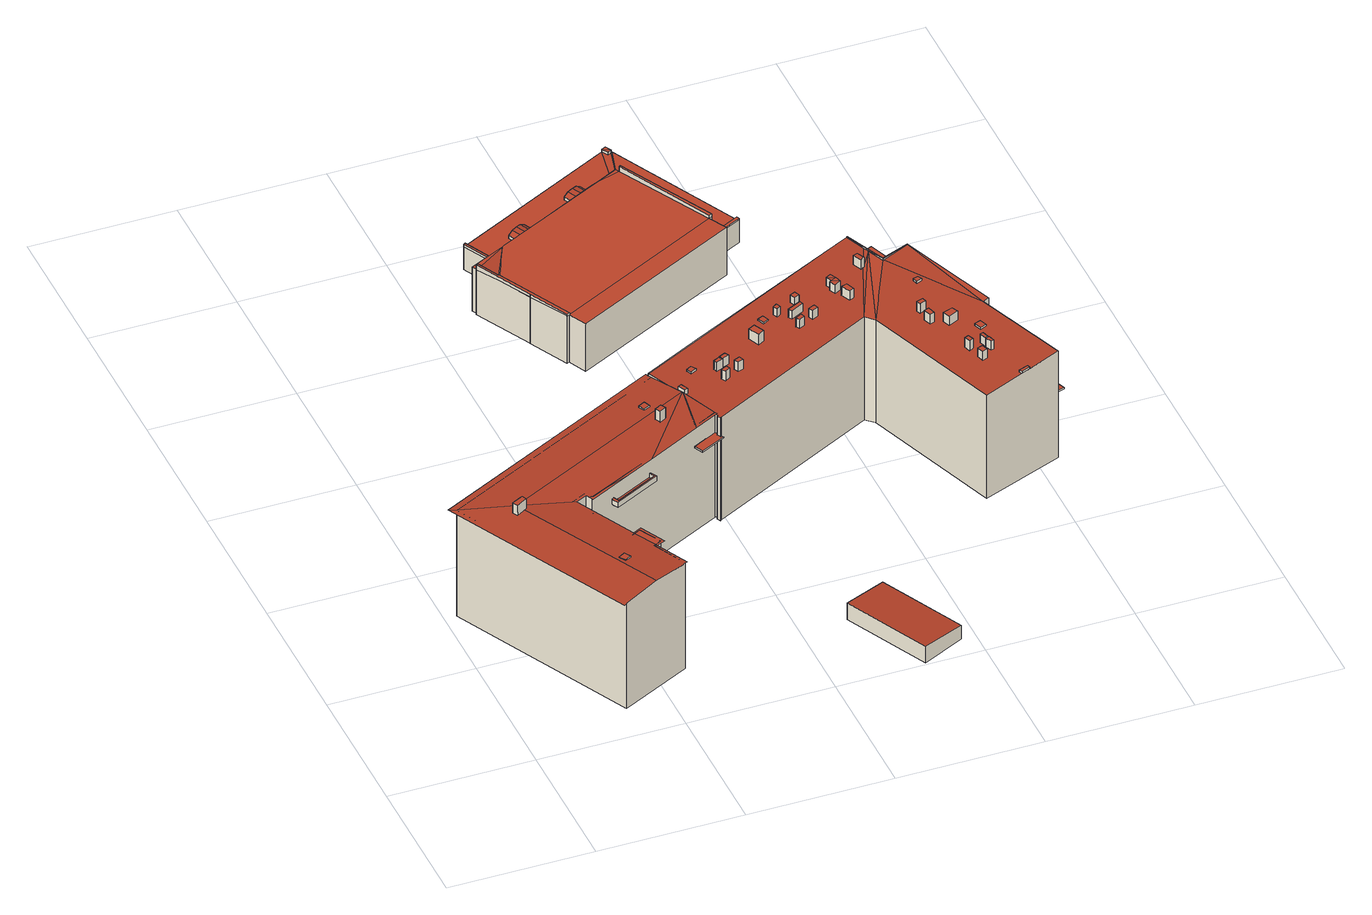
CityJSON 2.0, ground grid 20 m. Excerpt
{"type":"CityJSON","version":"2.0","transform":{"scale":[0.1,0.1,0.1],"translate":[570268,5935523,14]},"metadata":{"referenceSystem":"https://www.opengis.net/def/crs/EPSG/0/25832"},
"CityObjects":{
"building1":{"type":"Building","attributes":{"Grundfläche 2D":"578.114918","Grundhöhe NN":"14.857"},"children":["building1-1","building1-2","building1-3","building1-4","building1-5","building1-6","building1-7"],"geometry":[{"type":"Solid","lod":"3","boundaries":[[[[0,1,2,3,4,5]],[[6,7,8,9,10,11,3,2,1,0,12,13,14]],[[15,16,17,14,13,12,18,19,20]],[[21,16,15,20,22,23]],[[24,21,22,25,26]],[[23,22,21]],[[27,28,29,30,31,32,14,17,16]],[[33,34,35,8,7,6,14,32,31]],[[36,10,37,38]],[[39,40,41,42]],[[40,2,36,38,41]],[[43,1,39,42,44]],[[13,43,44,45]],[[46,13,45,47]],[[48,46,47,49]],[[48,49,50,51,52,26,23,15]],[[53,54,55,28,27,16,21,24,26,52,51,50,56,57]],[[58,32,59,60,28,55,61]],[[62,63,35,64,65,58,61,66]],[[10,9,8,35,63,37]],[[45,44,42,41,38,37,63,62,66,61,55,54,53,57,56,50,49,47]],[[31,32,58,65,64,35,34,33]],[[10,36,2,3,11]],[[2,40,39,1,0,5,4,3]],[[12,0,1,43,13]],[[15,20,19,18,12,13,46,48]],[[25,22,20,15,23,26]],[[60,59,32,31,30,29,28]]]],"semantics":{"surfaces":[{"type":"RoofSurface"},{"type":"WallSurface"},{"type":"GroundSurface"}],"values":[[0,0,0,0,0,0,0,0,1,1,1,1,1,1,1,1,1,1,1,1,2,0,0,0,0,0,0,0]]}}]},
"building1-1":{"type":"BuildingInstallation","parents":["building1"],"geometry":[{"type":"MultiSurface","lod":"3","boundaries":[[[67,68,69,70]],[[70,69,71,72]],[[67,70,72,73]],[[68,67,73,74]],[[69,68,74,71]]],"semantics":{"surfaces":[{"type":"RoofSurface"},{"type":"WallSurface"}],"values":[0,1,1,1,1]}}]},
"building1-2":{"type":"BuildingInstallation","parents":["building1"],"geometry":[{"type":"MultiSurface","lod":"3","boundaries":[[[75,76,77,78]],[[79,80,78,77]],[[75,78,80,81]],[[81,82,76,75]],[[77,76,82,79]]],"semantics":{"surfaces":[{"type":"RoofSurface"},{"type":"WallSurface"}],"values":[0,1,1,1,1]}}]},
"building1-3":{"type":"BuildingInstallation","parents":["building1"],"geometry":[{"type":"MultiSurface","lod":"3","boundaries":[[[83,84,85,86]],[[86,85,87,88]],[[83,86,88,89]],[[84,83,89,90]],[[85,84,90,87]]],"semantics":{"surfaces":[{"type":"RoofSurface"},{"type":"WallSurface"}],"values":[0,1,1,1,1]}}]},
"building1-4":{"type":"BuildingInstallation","parents":["building1"],"geometry":[{"type":"MultiSurface","lod":"3","boundaries":[[[91,92,93,94,95]],[[96,6,92,91]],[[93,92,6,97]],[[97,98,94,93]],[[98,99,100,95,94]],[[91,95,100,96]]],"semantics":{"surfaces":[{"type":"RoofSurface"},{"type":"WallSurface"}],"values":[0,1,1,1,1,1]}}]},
"building1-5":{"type":"BuildingInstallation","parents":["building1"],"geometry":[{"type":"MultiSurface","lod":"3","boundaries":[[[101,102,103,104,105,106,107,108,109]],[[110,101,109,111,112]],[[113,105,104,114,115]],[[102,101,110,116]],[[103,102,116,117]],[[117,114,104,103]],[[118,119,107,106,105,113]],[[107,119,120,108]],[[108,120,111,109]],[[120,119,118,113,115,121,122,112,111]]],"semantics":{"surfaces":[{"type":"RoofSurface"},{"type":"WallSurface"},{"type":"OuterCeilingSurface"}],"values":[0,1,1,1,1,1,1,1,1,2]}}]},
"building1-6":{"type":"BuildingInstallation","parents":["building1"],"geometry":[{"type":"MultiSurface","lod":"3","boundaries":[[[110,114,117,116]],[[110,112,115,114]],[[112,122,121,115]]],"semantics":{"surfaces":[{"type":"RoofSurface"},{"type":"WallSurface"},{"type":"OuterCeilingSurface"}],"values":[0,1,2]}}]},
"building1-7":{"type":"BuildingInstallation","parents":["building1"],"geometry":[{"type":"MultiSurface","lod":"3","boundaries":[[[123,124,125,126,127,128,129,52,130,131]],[[132,128,127,126,133,134]],[[135,136,131,130]],[[123,131,136,137]],[[124,123,137,138]],[[125,124,138,139]],[[126,125,139,133]],[[51,52,129,128,132,140]],[[130,52,51,135]],[[139,138,137,136,135,51,140,132,134,133]]],"semantics":{"surfaces":[{"type":"RoofSurface"},{"type":"WallSurface"},{"type":"OuterCeilingSurface"}],"values":[0,1,1,1,1,1,1,1,1,2]}}]},
"building2":{"type":"Building","attributes":{"Grundfläche 2D":"87.065187","Grundhöhe NN":"14.496"},"geometry":[{"type":"Solid","lod":"3","boundaries":[[[[141,142,143,144]],[[145,146,144,143]],[[146,147,141,144]],[[147,148,142,141]],[[148,145,143,142]],[[148,147,146,145]]]],"semantics":{"surfaces":[{"type":"RoofSurface"},{"type":"WallSurface"},{"type":"GroundSurface"}],"values":[[0,1,1,1,1,2]]}}]},
"building3":{"type":"Building","attributes":{"Grundfläche 2D":"756.287061","Grundhöhe NN":"15.352"},"children":["building3-1","building3-2","building3-3","building3-4","building3-5","building3-6"],"geometry":[{"type":"Solid","lod":"3","boundaries":[[[[149,150,151,152]],[[152,153,154,149]],[[154,153,155,156]],[[157,156,155,158]],[[159,160,161,162,163,164]],[[165,163,162]],[[166,159,164]],[[167,159,166,168,169,170]],[[171,172,173,174,175,176,177,178,179,180,170,169,181]],[[182,183,184,185]],[[186,187,188,189,190,191,192,193,194,195,182,185,196,197,198,199,200,201]],[[200,202,201]],[[203,191,190,189]],[[204,205,189]],[[203,189,205,206,207,208,191]],[[157,158,177,176]],[[154,156,157,176,175,150,149]],[[151,150,175,174]],[[162,161,209,210]],[[165,162,210,211]],[[163,165,211,212]],[[164,163,212,213]],[[166,164,213,214]],[[168,166,214,215]],[[216,171,181,169,168,215,217]],[[172,171,216,218]],[[183,182,219,220]],[[184,183,220,221]],[[185,184,221,222]],[[196,185,222,223]],[[159,199,198,197,196,223,209,161,160]],[[199,159,167,200]],[[200,167,170,202]],[[179,178,177,158,155,153,152,151,174,173,172,218,224,204,189,188,187,186,201,202,170,180]],[[205,204,224,225]],[[206,205,225,226]],[[192,191,208,207,206,226,227]],[[193,192,227,228]],[[195,194,193,228,229]],[[182,195,229,219]],[[216,217,215,214,213,212,211,210,209,223,222,221,220,219,229,228,227,226,225,224,218]]]],"semantics":{"surfaces":[{"type":"RoofSurface"},{"type":"WallSurface"},{"type":"GroundSurface"}],"values":[[0,0,0,0,0,0,0,0,0,0,0,0,0,0,0,1,1,1,1,1,1,1,1,1,1,1,1,1,1,1,1,1,1,1,1,1,1,1,1,1,2]]}}]},
"building3-1":{"type":"BuildingInstallation","parents":["building3"],"geometry":[{"type":"MultiSurface","lod":"3","boundaries":[[[230,231,232]],[[231,233,232]],[[230,232,166,168]],[[231,230,168,169]],[[233,231,169,234]],[[232,233,234,166]]],"semantics":{"surfaces":[{"type":"RoofSurface"},{"type":"WallSurface"}],"values":[0,0,1,1,1,1]}}]},
"building3-2":{"type":"BuildingInstallation","parents":["building3"],"geometry":[{"type":"MultiSurface","lod":"3","boundaries":[[[235,236,237,238]],[[238,237,239,240]],[[239,241,242,240]],[[241,243,244,242]],[[245,178,236,235]],[[236,178,179,180,243,241,239,237]],[[244,243,180,246]],[[240,242,244,246,245,235,238]]],"semantics":{"surfaces":[{"type":"RoofSurface"},{"type":"WallSurface"}],"values":[0,0,0,0,1,1,1,1]}}]},
"building3-3":{"type":"BuildingInstallation","parents":["building3"],"geometry":[{"type":"MultiSurface","lod":"3","boundaries":[[[247,248,249,250,251]],[[185,196,247,251]],[[247,196,197,198,199,249,248]],[[199,200,250,249]],[[200,252,185,251,250]]],"semantics":{"surfaces":[{"type":"RoofSurface"},{"type":"WallSurface"}],"values":[0,1,1,1,1]}}]},
"building3-4":{"type":"BuildingInstallation","parents":["building3"],"geometry":[{"type":"MultiSurface","lod":"3","boundaries":[[[253,254,255,256,257,258,259,260,261]],[[208,191,192,261,260,206,207]],[[192,193,253,261]],[[194,195,254,253,193]],[[195,182,262,256,255,254]],[[262,263,190,257,256]],[[257,190,203,258]],[[264,259,258,203,265]],[[264,205,206,260,259]]],"semantics":{"surfaces":[{"type":"RoofSurface"},{"type":"WallSurface"}],"values":[0,1,1,1,1,1,1,1,1]}}]},
"building3-5":{"type":"BuildingInstallation","parents":["building3"],"geometry":[{"type":"MultiSurface","lod":"3","boundaries":[[[266,267,268,269]],[[161,162,267,266]],[[162,165,268,267]],[[268,165,163,160,269]],[[160,161,266,269]]],"semantics":{"surfaces":[{"type":"RoofSurface"},{"type":"WallSurface"}],"values":[0,1,1,1,1]}}]},
"building3-6":{"type":"BuildingInstallation","parents":["building3"],"geometry":[{"type":"MultiSurface","lod":"3","boundaries":[[[270,271,272,273]],[[173,181,273,272]],[[181,171,270,273]],[[171,172,271,270]],[[172,173,272,271]]],"semantics":{"surfaces":[{"type":"RoofSurface"},{"type":"WallSurface"}],"values":[0,1,1,1,1]}}]},
"building4":{"type":"Building","attributes":{"Grundfläche 2D":"745.937312","Grundhöhe NN":"15.129"},"children":["building4-1","building4-2","building4-3","building4-4","building4-5","building4-6","building4-7","building4-8","building4-9","building4-10","building4-11","building4-12","building4-13","building4-14","building4-15","building4-16","building4-17","building4-18","building4-19","building4-20","building4-21","building4-22","building4-23","building4-24","building4-25","building4-26","building4-27","building4-28","building4-29","building4-30","building4-31","building4-32"],"geometry":[{"type":"Solid","lod":"3","boundaries":[[[[274,275,274,276]],[[276,277,274]],[[278,274,275,279,280]],[[278,281,274]],[[281,276,274]],[[282,277,283,284,285,286,287,288,289]],[[275,274,277,282,289]],[[290,291,287]],[[291,292,293,289,288,287]],[[294,295,296,297,298,299,300,301,302,303,276,281,278,280,279,304,305]],[[306,299,298,297,296,295,307,308]],[[309,301,300,299,306,310]],[[302,301,309,311]],[[303,302,311,312]],[[276,303,312,313]],[[277,276,313,314]],[[283,277,314,315]],[[286,285,284,283,315,316,317,318]],[[316,319,320,321,287,286,318,317]],[[322,290,287,321,320,319,323,324]],[[292,291,290,322,324,323,325,326]],[[327,289,293,292,326,328,329]],[[279,275,289,327,329,328,330,304]],[[307,295,294,305,304,330,331]],[[325,323,319,316,315,314,313,312,311,309,310,306,308,307,331,330,328,326]]]],"semantics":{"surfaces":[{"type":"RoofSurface"},{"type":"WallSurface"},{"type":"GroundSurface"}],"values":[[0,0,0,0,0,0,0,0,0,0,1,1,1,1,1,1,1,1,1,1,1,1,1,1,2]]}}]},
"building4-1":{"type":"BuildingInstallation","parents":["building4"],"geometry":[{"type":"MultiSurface","lod":"3","boundaries":[[[332,333,334,335]],[[336,284,333,332]],[[285,337,335,334]],[[332,335,337,336]],[[334,333,284,285]]],"semantics":{"surfaces":[{"type":"RoofSurface"},{"type":"WallSurface"}],"values":[0,1,1,1,1]}}]},
"building4-2":{"type":"BuildingInstallation","parents":["building4"],"geometry":[{"type":"MultiSurface","lod":"3","boundaries":[[[338,339,340,341]],[[341,340,342,343]],[[338,341,343,344]],[[339,338,344,345]],[[340,339,345,342]]],"semantics":{"surfaces":[{"type":"RoofSurface"},{"type":"WallSurface"}],"values":[0,1,1,1,1]}}]},
"building4-3":{"type":"BuildingInstallation","parents":["building4"],"geometry":[{"type":"MultiSurface","lod":"3","boundaries":[[[346,347,348,349,350,351]],[[349,348,352,353]],[[350,349,353,354]],[[355,346,351,350,354,281]],[[352,348,347,346,355,278]]],"semantics":{"surfaces":[{"type":"RoofSurface"},{"type":"WallSurface"}],"values":[0,1,1,1,1]}}]},
"building4-4":{"type":"BuildingInstallation","parents":["building4"],"geometry":[{"type":"MultiSurface","lod":"3","boundaries":[[[356,357,358,359]],[[359,358,360,361]],[[356,359,361,362]],[[357,356,362,363]],[[358,357,363,360]]],"semantics":{"surfaces":[{"type":"RoofSurface"},{"type":"WallSurface"}],"values":[0,1,1,1,1]}}]},
"building4-5":{"type":"BuildingInstallation","parents":["building4"],"geometry":[{"type":"MultiSurface","lod":"3","boundaries":[[[364,365,366]],[[364,366,367]],[[368,369,367,370]],[[364,367,369]],[[371,372,366,365]],[[372,373,367,366]],[[373,374,370,367]],[[374,375,368,370]],[[375,376,369,368]],[[369,376,371,365,364]]],"semantics":{"surfaces":[{"type":"RoofSurface"},{"type":"WallSurface"}],"values":[0,0,0,0,1,1,1,1,1,1]}}]},
"building4-6":{"type":"BuildingInstallation","parents":["building4"],"geometry":[{"type":"MultiSurface","lod":"3","boundaries":[[[377,378,379,380,381]],[[382,383,379,378]],[[383,384,380,379]],[[385,381,380,384,386]],[[385,387,382,378,377,381]]],"semantics":{"surfaces":[{"type":"RoofSurface"},{"type":"WallSurface"}],"values":[0,1,1,1,1]}}]},
"building4-7":{"type":"BuildingInstallation","parents":["building4"],"geometry":[{"type":"MultiSurface","lod":"3","boundaries":[[[388,389,390,391,392,291,292,393,394,395,396]],[[293,289,393,292]],[[289,275,279,304,394,393]],[[304,305,395,394]],[[280,397,274,282,398,392,391,390,389,388,396,395,305,399]],[[291,392,398,288]]],"semantics":{"surfaces":[{"type":"RoofSurface"},{"type":"WallSurface"}],"values":[0,1,1,1,1,1]}}]},
"building4-8":{"type":"BuildingInstallation","parents":["building4"],"geometry":[{"type":"MultiSurface","lod":"3","boundaries":[[[400,401,402,403]],[[403,402,404,405]],[[400,403,405,406]],[[401,400,406,407]],[[402,401,407,404]]],"semantics":{"surfaces":[{"type":"RoofSurface"},{"type":"WallSurface"}],"values":[0,1,1,1,1]}}]},
"building4-9":{"type":"BuildingInstallation","parents":["building4"],"geometry":[{"type":"MultiSurface","lod":"3","boundaries":[[[408,409,410,411]],[[411,410,412,413]],[[408,411,413,414]],[[409,408,414,415]],[[410,409,415,412]]],"semantics":{"surfaces":[{"type":"RoofSurface"},{"type":"WallSurface"}],"values":[0,1,1,1,1]}}]},
"building4-10":{"type":"BuildingInstallation","parents":["building4"],"geometry":[{"type":"MultiSurface","lod":"3","boundaries":[[[416,417,418,419]],[[419,418,420,421]],[[416,419,421,422]],[[417,416,422,423]],[[418,417,423,420]]],"semantics":{"surfaces":[{"type":"RoofSurface"},{"type":"WallSurface"}],"values":[0,1,1,1,1]}}]},
"building4-11":{"type":"BuildingInstallation","parents":["building4"],"geometry":[{"type":"MultiSurface","lod":"3","boundaries":[[[424,425,426,427]],[[427,426,428,429]],[[424,427,429,430]],[[425,424,430,431]],[[426,425,431,428]]],"semantics":{"surfaces":[{"type":"RoofSurface"},{"type":"WallSurface"}],"values":[0,1,1,1,1]}}]},
"building4-12":{"type":"BuildingInstallation","parents":["building4"],"geometry":[{"type":"MultiSurface","lod":"3","boundaries":[[[432,433,434,435]],[[435,434,436,437]],[[437,438,432,435]],[[438,439,433,432]],[[434,433,439,436]]],"semantics":{"surfaces":[{"type":"RoofSurface"},{"type":"WallSurface"}],"values":[0,1,1,1,1]}}]},
"building4-13":{"type":"BuildingInstallation","parents":["building4"],"geometry":[{"type":"MultiSurface","lod":"3","boundaries":[[[440,441,442,443]],[[443,442,444,445]],[[440,443,445,446]],[[441,440,446,447]],[[442,441,447,444]]],"semantics":{"surfaces":[{"type":"RoofSurface"},{"type":"WallSurface"}],"values":[0,1,1,1,1]}}]},
"building4-14":{"type":"BuildingInstallation","parents":["building4"],"geometry":[{"type":"MultiSurface","lod":"3","boundaries":[[[448,449,450,451]],[[451,450,452,453]],[[448,451,453,454]],[[449,448,454,455]],[[450,449,455,452]]],"semantics":{"surfaces":[{"type":"RoofSurface"},{"type":"WallSurface"}],"values":[0,1,1,1,1]}}]},
"building4-15":{"type":"BuildingInstallation","parents":["building4"],"geometry":[{"type":"MultiSurface","lod":"3","boundaries":[[[456,457,458,459]],[[459,458,460,461]],[[456,459,461,462]],[[457,456,462,463]],[[458,457,463,460]]],"semantics":{"surfaces":[{"type":"RoofSurface"},{"type":"WallSurface"}],"values":[0,1,1,1,1]}}]},
"building4-16":{"type":"BuildingInstallation","parents":["building4"],"geometry":[{"type":"MultiSurface","lod":"3","boundaries":[[[464,465,466,467]],[[467,466,468,469]],[[464,467,469,470]],[[465,464,470,471]],[[466,465,471,468]]],"semantics":{"surfaces":[{"type":"RoofSurface"},{"type":"WallSurface"}],"values":[0,1,1,1,1]}}]},
"building4-17":{"type":"BuildingInstallation","parents":["building4"],"geometry":[{"type":"MultiSurface","lod":"3","boundaries":[[[472,473,474,475]],[[476,477,475,474]],[[472,475,477,478]],[[478,479,473,472]],[[474,473,479,476]]],"semantics":{"surfaces":[{"type":"RoofSurface"},{"type":"WallSurface"}],"values":[0,1,1,1,1]}}]},
"building4-18":{"type":"BuildingInstallation","parents":["building4"],"geometry":[{"type":"MultiSurface","lod":"3","boundaries":[[[480,481,482,483]],[[483,482,484,485]],[[480,483,485,486]],[[481,480,486,487]],[[482,481,487,484]]],"semantics":{"surfaces":[{"type":"RoofSurface"},{"type":"WallSurface"}],"values":[0,1,1,1,1]}}]},
"building4-19":{"type":"BuildingInstallation","parents":["building4"],"geometry":[{"type":"MultiSurface","lod":"3","boundaries":[[[488,489,490,491]],[[296,297,489,488]],[[297,492,490,489]],[[491,490,492,493]],[[493,296,488,491]]],"semantics":{"surfaces":[{"type":"RoofSurface"},{"type":"WallSurface"}],"values":[0,1,1,1,1]}}]},
"building4-20":{"type":"BuildingInstallation","parents":["building4"],"geometry":[{"type":"MultiSurface","lod":"3","boundaries":[[[494,495,496,497]],[[497,496,498,499]],[[494,497,499,500]],[[495,494,500,501]],[[496,495,501,498]]],"semantics":{"surfaces":[{"type":"RoofSurface"},{"type":"WallSurface"}],"values":[0,1,1,1,1]}}]},
"building4-21":{"type":"BuildingInstallation","parents":["building4"],"geometry":[{"type":"MultiSurface","lod":"3","boundaries":[[[502,503,504,505]],[[505,504,506,507]],[[502,505,507,508]],[[503,502,508,509]],[[504,503,509,506]]],"semantics":{"surfaces":[{"type":"RoofSurface"},{"type":"WallSurface"}],"values":[0,1,1,1,1]}}]},
"building4-22":{"type":"BuildingInstallation","parents":["building4"],"geometry":[{"type":"MultiSurface","lod":"3","boundaries":[[[510,511,512,513]],[[513,512,514,515]],[[510,513,515,516]],[[511,510,516,517]],[[512,511,517,514]]],"semantics":{"surfaces":[{"type":"RoofSurface"},{"type":"WallSurface"}],"values":[0,1,1,1,1]}}]},
"building4-23":{"type":"BuildingInstallation","parents":["building4"],"geometry":[{"type":"MultiSurface","lod":"3","boundaries":[[[518,519,520,521]],[[521,520,522,523]],[[518,521,523,524]],[[519,518,524,525]],[[520,519,525,522]]],"semantics":{"surfaces":[{"type":"RoofSurface"},{"type":"WallSurface"}],"values":[0,1,1,1,1]}}]},
"building4-24":{"type":"BuildingInstallation","parents":["building4"],"geometry":[{"type":"MultiSurface","lod":"3","boundaries":[[[526,527,528,529]],[[529,528,530,531]],[[526,529,531,532]],[[527,526,532,533]],[[528,527,533,530]]],"semantics":{"surfaces":[{"type":"RoofSurface"},{"type":"WallSurface"}],"values":[0,1,1,1,1]}}]},
"building4-25":{"type":"BuildingInstallation","parents":["building4"],"geometry":[{"type":"MultiSurface","lod":"3","boundaries":[[[534,535,536,537]],[[537,536,538,539]],[[534,537,539,540]],[[535,534,540,541]],[[536,535,541,538]]],"semantics":{"surfaces":[{"type":"RoofSurface"},{"type":"WallSurface"}],"values":[0,1,1,1,1]}}]},
"building4-26":{"type":"BuildingInstallation","parents":["building4"],"geometry":[{"type":"MultiSurface","lod":"3","boundaries":[[[542,543,544,545]],[[545,544,546,547]],[[542,545,547,548]],[[543,542,548,549]],[[544,543,549,546]]],"semantics":{"surfaces":[{"type":"RoofSurface"},{"type":"WallSurface"}],"values":[0,1,1,1,1]}}]},
"building4-27":{"type":"BuildingInstallation","parents":["building4"],"geometry":[{"type":"MultiSurface","lod":"3","boundaries":[[[550,551,552,553]],[[553,552,554,555]],[[550,553,555,556]],[[551,550,556,557]],[[552,551,557,554]]],"semantics":{"surfaces":[{"type":"RoofSurface"},{"type":"WallSurface"}],"values":[0,1,1,1,1]}}]},
"building4-28":{"type":"BuildingInstallation","parents":["building4"],"geometry":[{"type":"MultiSurface","lod":"3","boundaries":[[[558,559,560,561]],[[562,563,561,560]],[[563,564,558,561]],[[564,565,559,558]],[[565,562,560,559]],[[565,564,563,562]]],"semantics":{"surfaces":[{"type":"RoofSurface"},{"type":"WallSurface"},{"type":"OuterCeilingSurface"}],"values":[0,1,1,1,1,2]}}]},
"building4-29":{"type":"BuildingInstallation","parents":["building4"],"geometry":[{"type":"MultiSurface","lod":"3","boundaries":[[[566,327,567,568]],[[327,329,569,567]],[[566,570,329,327]],[[568,567,569,571]],[[566,568,571,570]],[[329,570,571,569]]],"semantics":{"surfaces":[{"type":"RoofSurface"},{"type":"WallSurface"},{"type":"OuterCeilingSurface"}],"values":[0,1,1,1,1,2]}}]},
"building4-30":{"type":"BuildingInstallation","parents":["building4"],"geometry":[{"type":"MultiSurface","lod":"3","boundaries":[[[572,573,574,318]],[[575,317,318,574]],[[317,576,572,318]],[[576,577,573,572]],[[577,575,574,573]],[[577,576,317,575]]],"semantics":{"surfaces":[{"type":"RoofSurface"},{"type":"WallSurface"},{"type":"OuterCeilingSurface"}],"values":[0,1,1,1,1,2]}}]},
"building4-31":{"type":"BuildingInstallation","parents":["building4"],"geometry":[{"type":"MultiSurface","lod":"3","boundaries":[[[578,579,580,581]],[[582,583,581,580]],[[583,584,578,581]],[[584,585,579,578]],[[585,582,580,579]],[[585,584,583,582]]],"semantics":{"surfaces":[{"type":"RoofSurface"},{"type":"WallSurface"},{"type":"OuterCeilingSurface"}],"values":[0,1,1,1,1,2]}}]},
"building4-32":{"type":"BuildingInstallation","parents":["building4"],"geometry":[{"type":"MultiSurface","lod":"3","boundaries":[[[586,322,321,587]],[[320,588,587,321]],[[588,589,586,587]],[[589,324,322,586]],[[324,320,321,322]],[[324,589,588,320]]],"semantics":{"surfaces":[{"type":"RoofSurface"},{"type":"WallSurface"},{"type":"OuterCeilingSurface"}],"values":[0,1,1,1,1,2]}}]}
},
"vertices":[
[202,179,174],[203,178,174],[219,147,174],[220,145,174],[232,150,174],[214,185,174],[89,275,178],[166,124,178],[191,74,178],[235,96,174],[239,99,174],[242,100,174],[160,264,174],[155,266,174],[87,280,178],[283,317,173],[362,418,178],[90,282,178],[176,272,174],[181,262,173],[278,311,173],[363,416,178],[353,348,174],[354,352,174],[364,414,178],[388,366,174],[386,369,174],[361,419,178],[339,464,174],[337,468,174],[335,472,174],[6,308,174],[17,304,174],[137,47,174],[139,48,174],[141,50,174],[216,146,174],[239,99,9],[216,146,9],[211,182,174],[227,152,174],[227,152,9],[211,182,9],[198,175,174],[198,175,9],[155,266,9],[177,277,174],[177,277,9],[182,267,173],[182,267,9],[386,369,9],[386,369,141],[386,369,143],[362,418,9],[361,419,9],[339,464,9],[364,414,9],[363,416,9],[15,303,174],[299,444,174],[316,452,174],[15,303,9],[140,52,9],[141,50,9],[140,52,174],[139,54,174],[139,54,9],
[311,380,193],[315,373,193],[324,378,193],[320,385,193],[324,378,176],[320,385,177],[311,380,177],[315,373,176],
[170,126,179],[179,131,179],[174,140,179],[165,135,179],[174,140,177],[165,135,178],[170,126,178],[179,131,177],
[314,406,179],[310,415,179],[301,410,179],[305,402,179],[301,410,177],[305,402,177],[314,406,177],[310,415,177],
[92,277,193],[89,275,193],[76,269,193],[80,262,193],[95,270,193],[92,277,178],[76,269,177],[80,262,177],[93,269,178],[95,270,178],
[276,314,150],[280,306,150],[221,276,150],[217,284,150],[214,283,150],[215,279,150],[219,273,150],[283,305,150],[278,315,150],[276,314,144],[278,315,142],[276,314,142],[214,283,142],[217,284,144],[217,284,142],[280,306,144],[221,276,144],[215,279,142],[219,273,142],[283,305,142],[221,276,142],[280,306,142],
[393,356,143],[391,359,143],[390,358,143],[387,363,143],[388,364,143],[389,364,143],[388,366,143],[352,351,143],[358,339,143],[389,364,141],[387,363,141],[388,364,141],[352,351,141],[358,339,141],[393,356,141],[391,359,141],[390,358,141],[388,366,141],
[581,32,26],[523,150,26],[464,121,31],[522,3,31],[464,121,5],[522,3,5],[581,32,5],[523,150,5],
[345,943,59],[339,940,55],[354,910,55],[360,913,59],[367,917,60],[352,947,60],[374,920,59],[359,951,59],[365,954,55],[380,923,55],[503,977,50],[567,849,50],[569,845,50],[619,870,49],[616,873,49],[524,1057,49],[617,874,49],[522,1056,49],[501,976,50],[518,1065,49],[512,1062,49],[498,982,50],[281,946,49],[310,888,50],[313,890,50],[354,910,50],[339,940,50],[365,954,50],[380,923,50],[447,957,50],[460,963,50],[473,969,50],[284,948,49],[333,723,88],[345,698,88],[580,815,88],[567,840,88],[460,963,83],[380,923,83],[313,890,83],[310,888,83],[281,827,85],[279,824,85],[303,776,86],[302,776,86],[329,723,88],[330,721,88],[571,842,88],[569,845,88],[567,849,88],[503,977,83],[501,976,83],[467,966,83],[498,982,83],[280,827,85],[260,864,83],[264,857,83],[262,856,83],[266,848,84],[268,845,84],[569,845,14],[619,870,14],[617,874,14],[616,873,14],[524,1057,14],[522,1056,14],[518,1065,14],[281,946,14],[284,948,14],[310,888,14],[333,723,14],[345,698,14],[580,815,14],[567,840,14],[571,842,14],[260,864,14],[264,857,14],[262,856,14],[303,776,14],[302,776,14],[330,721,14],
[518,1065,53],[512,1062,53],[522,1056,53],[517,1053,53],[517,1053,49],
[432,987,55],[447,957,55],[453,960,59],[438,990,59],[460,963,60],[445,993,60],[467,966,59],[452,997,59],[473,969,55],[458,1000,55],[432,987,50],[458,1000,50],
[571,842,93],[569,845,93],[503,977,91],[501,976,91],[567,840,93],[557,860,87],
[302,776,91],[330,721,91],[333,723,91],[334,723,91],[281,827,91],[280,827,91],[265,857,91],[262,856,91],[303,776,91],[334,723,88],[303,783,86],[265,857,83],[270,847,84],
[569,845,52],[619,870,52],[617,874,52],[567,849,52],
[281,946,53],[310,888,53],[313,890,53],[284,948,53],
[683,599,176],[684,601,176],[631,482,172],[642,472,172],[667,574,175],[680,610,176],[680,607,176],[666,573,175],[694,577,175],[713,278,172],[769,300,175],[781,305,175],[826,322,178],[777,450,178],[695,577,175],[694,578,175],[786,454,178],[733,592,178],[733,593,178],[723,589,177],[420,510,178],[337,468,178],[359,424,175],[364,414,175],[388,366,172],[389,364,172],[388,364,172],[387,363,172],[390,358,172],[391,359,172],[669,635,177],[668,634,177],[389,364,11],[337,468,11],[388,366,11],[387,363,11],[388,364,11],[390,358,11],[391,359,11],[631,482,11],[642,472,11],[713,278,11],[826,322,11],[826,322,114],[826,322,116],[777,450,11],[777,450,114],[777,450,116],[786,454,116],[786,454,11],[786,454,114],[733,592,11],[733,593,11],[694,578,148],[694,578,11],[694,578,146],[669,635,11],[668,634,11],
[767,304,178],[769,300,178],[781,305,178],[780,309,178],[767,304,175],[780,309,175],
[438,453,189],[435,458,189],[426,454,189],[429,449,189],[426,454,175],[429,449,175],[438,453,175],[435,458,175],
[667,573,190],[667,574,190],[662,584,190],[656,582,190],[662,570,190],[666,573,190],[662,584,175],[656,582,175],[662,570,175],[667,573,175],
[747,367,189],[751,369,189],[748,378,189],[744,377,189],[748,378,175],[744,377,175],[747,367,175],[751,369,175],
[620,550,189],[616,558,189],[609,555,188],[613,547,188],[614,537,188],[623,542,188],[610,545,188],[616,558,175],[609,555,175],[613,547,175],[610,545,175],[614,537,174],[623,542,174],
[702,463,189],[706,464,189],[704,470,189],[695,467,189],[697,461,189],[706,464,175],[704,470,175],[695,467,174],[697,461,174],[696,464,174],[702,463,174],
[680,607,178],[683,601,178],[683,599,178],[694,577,178],[694,576,178],[694,578,178],[669,635,178],[668,634,178],[679,609,178],[683,601,176],[694,576,175],[679,609,176],
[726,368,189],[732,371,189],[729,379,189],[723,377,189],[729,379,174],[723,377,174],[726,368,174],[732,371,174],
[721,424,189],[735,430,189],[731,439,189],[717,434,189],[731,439,175],[717,434,175],[721,424,175],[735,430,175],
[751,358,189],[755,359,189],[752,368,189],[747,366,189],[752,368,175],[747,366,175],[751,358,175],[755,359,175],
[529,518,188],[535,522,188],[532,528,188],[526,524,188],[532,528,176],[526,524,176],[529,518,175],[535,522,175],
[547,488,188],[555,492,188],[553,498,188],[544,493,188],[553,498,174],[544,493,174],[547,488,174],[555,492,174],
[441,441,189],[444,435,189],[452,438,189],[449,444,189],[452,438,174],[449,444,174],[441,441,174],[444,435,174],
[555,539,188],[558,532,188],[565,535,188],[562,542,188],[565,535,175],[562,542,176],[555,539,176],[558,532,175],
[566,505,188],[569,499,188],[577,503,188],[575,509,188],[577,503,174],[575,509,174],[566,505,174],[569,499,174],
[626,519,188],[633,522,188],[628,534,188],[620,531,188],[628,534,174],[620,531,174],[626,519,173],[633,522,173],
[387,450,179],[395,454,179],[391,461,179],[384,457,179],[391,461,176],[384,457,176],[387,450,176],[395,454,176],
[419,429,189],[422,423,189],[430,428,189],[427,433,189],[430,428,174],[427,433,174],[419,429,174],[422,423,174],
[359,424,183],[364,414,183],[369,416,183],[364,426,183],[369,416,175],[364,426,175],
[734,344,188],[741,346,188],[738,355,188],[731,353,188],[738,355,174],[731,353,174],[734,344,174],[741,346,174],
[715,517,179],[723,520,179],[720,526,179],[713,524,179],[720,526,176],[713,524,175],[715,517,175],[723,520,176],
[508,511,178],[516,515,178],[512,524,178],[504,520,178],[512,524,176],[504,520,176],[508,511,176],[516,515,176],
[487,475,191],[496,480,191],[489,495,191],[480,490,191],[489,495,175],[480,490,175],[487,475,175],[496,480,175],
[561,522,188],[542,513,188],[545,508,188],[563,517,188],[545,508,175],[563,517,175],[561,522,175],[542,513,175],
[425,453,189],[417,449,189],[419,444,189],[428,448,189],[419,444,175],[428,448,175],[425,453,175],[417,449,175],
[754,401,179],[763,404,179],[759,414,179],[750,411,179],[759,414,176],[750,411,176],[754,401,176],[763,404,176],
[701,436,189],[707,438,189],[704,449,189],[697,447,189],[704,449,174],[697,447,174],[701,436,174],[707,438,174],
[379,504,156],[385,492,156],[420,510,156],[414,522,156],[420,510,154],[414,522,154],[379,504,154],[385,492,154],
[673,627,148],[723,589,148],[704,641,148],[723,589,146],[673,627,146],[704,641,146],
[835,325,116],[821,361,116],[812,357,116],[812,357,114],[835,325,114],[821,361,114],
[506,567,156],[511,556,156],[547,574,156],[542,585,156],[547,574,154],[542,585,154],[506,567,154],[511,556,154],
[798,422,116],[789,419,116],[789,419,114],[798,422,114]
]}
